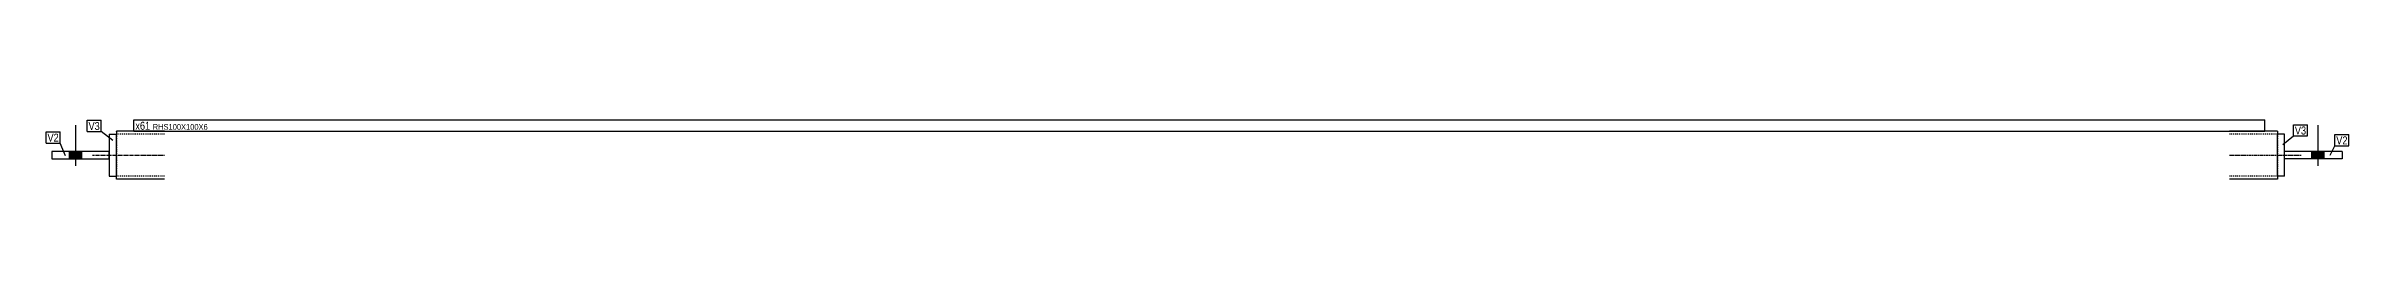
# Model space of a CAD drawing. Header units: millimetres. Extents: x 12 to 15383, y 12 to 392.
# Drawn here: x 12 to 4818, y 12 to 135 of the extents above; entities that cross this region are included whole.
import ezdxf

# ---------------------------------------------------------------- set-up
doc = ezdxf.new("R2010")
doc.units = ezdxf.units.MM
doc.linetypes.add('DXK_LINE_DOT2', pattern=[3.9198, 1.9599, -1.9599])
doc.linetypes.add('DXK_LINE_DOT3', pattern=[5.9187, 2.979, -0.9799, 0.9799, -0.9799])
doc.layers.add('STÅL', color=7, linetype='Continuous')
doc.layers.add('TEKST', color=7, linetype='Continuous')
doc.styles.add('Arial Narrow', font='ARIALN.TTF', dxfattribs={"height": 0.2})

msp = doc.modelspace()

# ---------------------------------------------------------------- hatches: boundary and pattern name
at = {"layer": 'STÅL', "linetype": 'Continuous'}
for points in [[(61, 54.5), (87, 54.5), (87, 69.5), (61, 69.5)], [(61, 54.5), (87, 54.5), (87, 69.5), (61, 69.5)], [(4767, 69.5), (4741, 69.5), (4741, 54.5), (4767, 54.5)], [(4767, 69.5), (4741, 69.5), (4741, 54.5), (4767, 54.5)]]:
    msp.add_hatch(color=96, dxfattribs=at).paths.add_polyline_path(points)

# ---------------------------------------------------------------- linework, layer by layer
at = {"layer": 'STÅL', "color": 96, "linetype": 'Continuous'}
for p, q in [((74, 39.5), (74, 124.5)), ((74, 39.5), (74, 124.5)), ((4754, 39.5), (4754, 124.5)), ((4754, 39.5), (4754, 124.5)), ((61, 54.5), (61, 69.5)), ((61, 54.5), (61, 69.5)), ((87, 54.5), (87, 69.5)), ((87, 54.5), (87, 69.5)), ((4741, 54.5), (4741, 69.5)), ((4741, 54.5), (4741, 69.5)), ((4767, 54.5), (4767, 69.5)), ((4767, 54.5), (4767, 69.5))]:
    msp.add_line(p, q, dxfattribs=at)
at = {"layer": 'STÅL', "color": 2, "linetype": 'Continuous'}
for p, q in [((144, 106), (144, 18)), ((144, 106), (159, 106)), ((259, 112), (159, 112)), ((159, 112), (159, 106)), ((159, 18), (159, 106)), ((4669, 112), (4569, 112)), ((4669, 112), (4669, 106)), ((4684, 106), (4669, 106)), ((4669, 18), (4669, 106)), ((4684, 18), (4684, 106)), ((24, 69.5), (24, 54.5)), ((144, 69.5), (24, 69.5)), ((24, 54.5), (144, 54.5)), ((144, 54.5), (144, 69.5)), ((4804, 69.5), (4684, 69.5)), ((4684, 54.5), (4684, 69.5)), ((4804, 54.5), (4684, 54.5)), ((4804, 69.5), (4804, 54.5)), ((144, 18), (159, 18)), ((159, 12.9), (159, 18)), ((159, 12), (159, 12.9)), ((259, 12), (159, 12)), ((4669, 12), (4569, 12)), ((4669, 18), (4669, 12)), ((4684, 18), (4669, 18))]:
    msp.add_line(p, q, dxfattribs=at)
at = {"layer": 'STÅL', "color": 7, "linetype": 'DXK_LINE_DOT2'}
for p, q in [((159, 111.1), (159, 112)), ((259, 106), (159, 106)), ((159, 106), (159, 18)), ((4669, 106), (4569, 106)), ((4669, 106), (4669, 18)), ((259, 18), (159, 18)), ((4669, 18), (4569, 18))]:
    msp.add_line(p, q, dxfattribs=at)
at = {"layer": 'STÅL', "color": 7, "linetype": 'DXK_LINE_DOT3'}
for p, q in [((109, 62), (259, 62)), ((4569, 62), (4719, 62))]:
    msp.add_line(p, q, dxfattribs=at)

# ---------------------------------------------------------------- next in the draw order: wipeouts: each hides what was drawn before it
at = {"color": 0}
for points in [[(38.4, 90.2), (38.4, 107.7), (15, 107.7), (15, 90.2)], [(124.1, 114.4), (124.1, 131.9), (100.6, 131.9), (100.6, 114.4)], [(229.3, 115), (229.3, 132.5), (198.4, 132.5), (198.4, 115)], [(4729.1, 105.1), (4729.1, 122.6), (4705.6, 122.6), (4705.6, 105.1)], [(4815.4, 84.4), (4815.4, 101.9), (4792, 101.9), (4792, 84.4)]]:
    msp.add_wipeout(points, dxfattribs=at).dxf.layer = 'TEKST'

# ---------------------------------------------------------------- next in the draw order: wipeouts: each hides what was drawn before it
for points in [[(38.4, 90.2), (38.4, 107.7), (15, 107.7), (15, 90.2)], [(124.1, 114.4), (124.1, 131.9), (100.6, 131.9), (100.6, 114.4)], [(229.3, 115), (229.3, 132.5), (198.4, 132.5), (198.4, 115)], [(4729.1, 105.1), (4729.1, 122.6), (4705.6, 122.6), (4705.6, 105.1)], [(4815.4, 84.4), (4815.4, 101.9), (4792, 101.9), (4792, 84.4)]]:
    msp.add_wipeout(points, dxfattribs=at).dxf.layer = 'TEKST'

# ---------------------------------------------------------------- next in the draw order: linework, layer by layer
at = {"layer": 'TEKST', "color": 7, "linetype": 'Continuous'}
for p, q in [((12, 110.7), (41.4, 110.7)), ((12, 87.2), (12, 110.7)), ((41.4, 87.2), (41.4, 110.7)), ((97.6, 134.9), (127.1, 134.9)), ((97.6, 111.4), (97.6, 134.9)), ((97.6, 111.4), (127.1, 111.4)), ((127.1, 111.4), (127.1, 134.9)), ((151.4, 92.7), (127.1, 111.4)), ((195.4, 112), (195.4, 135.5)), ((200.2, 112), (195.4, 112)), ((4680.8, 84), (4702.6, 102.1)), ((4702.6, 125.6), (4732.1, 125.6)), ((4702.6, 102.1), (4702.6, 125.6)), ((4702.6, 102.1), (4732.1, 102.1)), ((4732.1, 102.1), (4732.1, 125.6)), ((4789, 104.9), (4818.4, 104.9)), ((4789, 81.4), (4789, 104.9)), ((4818.4, 81.4), (4818.4, 104.9)), ((12, 87.2), (41.4, 87.2)), ((52.4, 60.6), (41.4, 87.2)), ((4779.4, 61.8), (4789, 81.4)), ((4789, 81.4), (4818.4, 81.4))]:
    msp.add_line(p, q, dxfattribs=at)

# ---------------------------------------------------------------- next in the draw order: texts
at = {"layer": 'TEKST', "color": 3, "style": 'Arial Narrow'}
for s, p in [('V2', (15, 90.2)), ('V3', (100.6, 114.4)), ('V3', (4705.6, 105.1)), ('V2', (4792, 84.4))]:
    msp.add_text(s, height=16.7, dxfattribs=at).set_placement(p)

# ---------------------------------------------------------------- next in the draw order: wipeouts: each hides what was drawn before it
at = {"color": 0}
msp.add_wipeout([(4640.1, 115), (4640.1, 127.5), (234.6, 127.5), (234.6, 115)], dxfattribs=at).dxf.layer = 'TEKST'

# ---------------------------------------------------------------- next in the draw order: wipeouts: each hides what was drawn before it
msp.add_wipeout([(4640.1, 115), (4640.1, 127.5), (234.6, 127.5), (234.6, 115)], dxfattribs=at).dxf.layer = 'TEKST'

# ---------------------------------------------------------------- next in the draw order: linework, layer by layer
at = {"layer": 'TEKST', "color": 7, "linetype": 'Continuous'}
for p, q in [((195.4, 135.5), (4643.1, 135.5)), ((195.4, 112), (4643.1, 112)), ((4643.1, 112), (4643.1, 135.5))]:
    msp.add_line(p, q, dxfattribs=at)

# ---------------------------------------------------------------- next in the draw order: texts
at = {"layer": 'TEKST', "color": 3, "style": 'Arial Narrow'}
for s, height, p in [('x61', 16.7, (198.4, 115)), ('RHS100X100X6', 11.93, (234.6, 115))]:
    msp.add_text(s, height=height, dxfattribs=at).set_placement(p)

doc.saveas('drawing.dxf')
